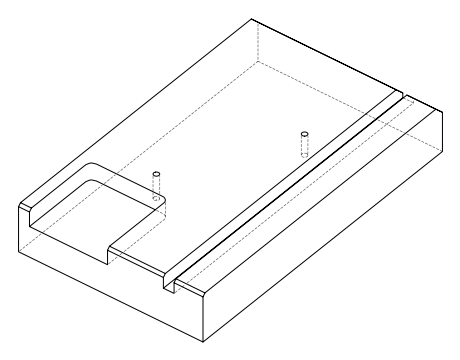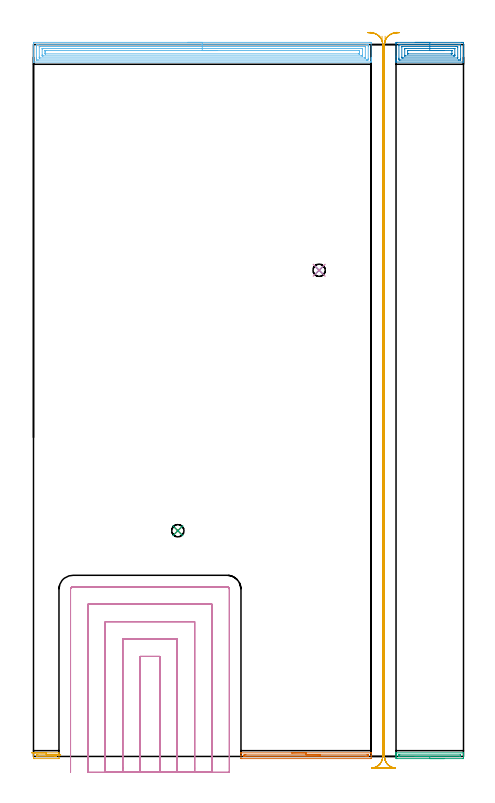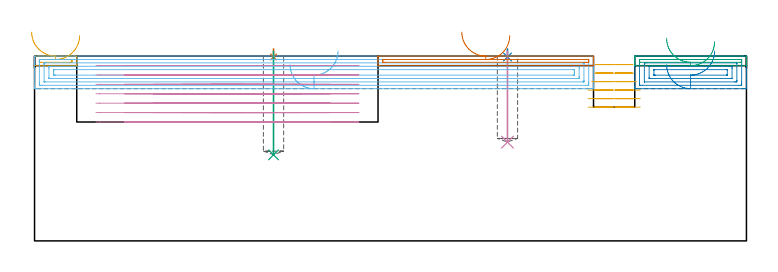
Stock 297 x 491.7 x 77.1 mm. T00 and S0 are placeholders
(PLAN: 11 operations, 3 tool changes, 54 min)
(1 SPOT_DRILL | STEP1POCKET | NXT0321_9005460120000 | 0.03 min | 0 mm3)
(2 SPOT_DRILL_1 | STEP1POCKET_1 | NXT0321_9005460120000 | 0.03 min | 1 mm3)
(3 DRILL_BLIND_HOLE_INTO_CENTER | STEP1POCKET | NXT0301_056 | 0.17 min | 2254 mm3)
(4 DRILL_BLIND_HOLE_INTO_CENTER_1 | STEP1POCKET_1 | NXT0301_056 | 0.15 min | 1956 mm3)
(5 AREA_MILL | FG_CHAMFER_SURFACE | UGT0205_001 | 0.44 min | 163 mm3)
(6 AREA_MILL_1 | FG_CHAMFER_SURFACE_1 | UGT0205_001 | 9.61 min | 22305 mm3)
(7 AREA_MILL_2 | FG_CHAMFER_SURFACE_2 | UGT0205_001 | 1.6 min | 685 mm3)
(8 AREA_MILL_3 | FG_CHAMFER_SURFACE_3 | UGT0205_001 | 2.15 min | 4955 mm3)
(9 AREA_MILL_4 | FG_CHAMFER_SURFACE_4 | UGT0205_001 | 0.91 min | 397 mm3)
(10 MILL_SLOT | SLOT_PARTIAL_RECTANGULAR | UGT0201_008 | Follow Part, ap 4, ae 75% | 26.25 min | 431398 mm3)
(11 MILL_RECTANGULAR_SLOT | SLOT_RECTANGULAR | UGT0201_008 | Follow Part, ap 4, ae 75% | 12.66 min | 178873 mm3)
(TOOL NXT0321_9005460120000 | NC Spot Drill, 142deg, 12mm, Carbide, Uncoated | D12 PA142 FL30 Z2)
(TOOL NXT0301_056 | Carbide Drill 8.5mm [860.1-0850-026A1-MM 2214] | D8.5 PA140 FL47 Z2)
(TOOL UGT0205_001 | Chamfer Mill 20 x 3 x 45 deg. | D20 FL50 Z2)
(TOOL UGT0201_008 | End Mill 16 mm | D16 FL32 Z4)
(OP 1 SPOT_DRILL)
G17 G21 G94 G90
T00 M6
G54
G17 G0 G90 X99.7 Y155.9 S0 M3
G43 Z87.1 H0
G94 G81 G98 Z76.734 F250. R80.1
G80
M5
M2
(OP 2 SPOT_DRILL_1)
G17 G21 G94 G90
T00 M6
G54
G17 G0 G90 X197.3 Y335.8 S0 M3
G43 Z87.1 H0
G94 G81 G98 Z76.734 F250. R80.1
G80
M5
M2
(OP 3 DRILL_BLIND_HOLE_INTO_CENTER)
G17 G21 G94 G90
T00 M6
G54
G17 G0 G90 X99.7 Y155.9 S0 M3
G43 Z87.1 H1
G94 G81 G98 Z35.9 F250. R79.1
G80
M5
M2
(OP 4 DRILL_BLIND_HOLE_INTO_CENTER_1)
G17 G21 G94 G90
T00 M6
G54
G17 G0 G90 X197.3 Y335.8 S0 M3
G43 Z87.1 H1
G94 G81 G98 Z41.2 F250. R79.1
G80
M5
M2
(OP 5 AREA_MILL)
G17 G21 G94 G90
T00 M6
G54
G17 G0 G90 X-1.2 Y2.5 S1061 M3
G43 Z87.1 H0
G94 G1 X-1.162 Z86.228 F250.
X-1.048 Z85.363
X-0.859 Z84.512
X-0.597 Z83.68
X-0.263 Z82.874
X0.14 Z82.1
X0.608 Z81.364
X1.14 Z80.672
X1.729 Z80.029
X2.372 Z79.44
X3.064 Z78.908
X3.8 Z78.44
X4.574 Z78.037
X5.38 Z77.703
X6.212 Z77.441
X7.063 Z77.252
X7.928 Z77.138
X8.8 Z77.1
X17.164
X17.59 Y2.493 Z77.093
X17.6 Y2.238 Z76.838
Y-1.244 Z73.356
X17.59 Y-1.493 Z73.107
X17.47 Y-1.5 Z73.1
X0.436
X0.128 Y-1.496 Z73.104
X0.01 Y-1.493 Z73.107
X0. Y-1.236 Z73.364
Y2.236 Z76.836
X0.01 Y2.493 Z77.093
X0.436 Y2.5 Z77.1
X8.8
Y1.086 Z75.686
X14.809 Y1.085 Z75.685
X15.403 Y1.08 Z75.68
X15.59 Y1.076 Z75.676
X15.597 Y0.694 Z75.294
X15.599 Y0.5 Z75.1
X15.6 Y0.306 Z74.906
X15.596 Y0.111 Z74.711
X15.59 Y-0.018 Z74.582
X15.579 Y-0.08 Z74.52
X15.551 Y-0.082 Z74.518
X15.403 Y-0.084 Z74.516
X15.116 Y-0.086 Z74.514
X14.522
X2.791 Y-0.085 Z74.515
X2.197 Y-0.08 Z74.52
X2.01 Y-0.076 Z74.524
X2.003 Y0.306 Z74.906
X2.001 Y0.5 Z75.1
X2. Y0.694 Z75.294
X2.004 Y0.889 Z75.489
X2.01 Y1.018 Z75.618
X2.02 Y1.079 Z75.679
X2.049 Y1.081 Z75.681
X2.197 Y1.084 Z75.684
X2.484 Y1.086 Z75.686
X3.078
X8.8
X9.672 Z75.724
X10.536 Z75.838
X11.388 Z76.027
X12.22 Z76.289
X13.026 Z76.623
X13.8 Z77.026
X14.536 Z77.494
X15.228 Z78.025
X15.871 Z78.615
X16.46 Z79.258
X16.991 Z79.95
X17.46 Z80.686
X17.863 Z81.46
X18.197 Z82.266
X18.459 Z83.098
X18.648 Z83.949
X18.762 Z84.814
X18.8 Z85.686
G0 Z87.1
M5
M2
(OP 6 AREA_MILL_1)
G17 G21 G94 G90
T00 M6
G54
G17 G0 G90 X106.6 Y493.2 S1061 M3
G43 Z87.1 H0
Z73.5
G94 G1 X106.638 Z72.628 F250.
X106.752 Z71.764
X106.941 Z70.912
X107.203 Z70.08
X107.537 Z69.274
X107.94 Z68.5
X108.408 Z67.764
X108.94 Z67.072
X109.529 Z66.429
X110.172 Z65.84
X110.864 Z65.309
X111.6 Z64.84
X112.374 Z64.437
X113.18 Z64.103
X114.012 Z63.841
X114.864 Z63.652
X115.728 Z63.538
X116.6 Z63.5
X232.025
X232.597 Y493.199 Z63.501
X233.162 Y493.194 Z63.504
X233.193 Y493.192 Z63.506
X233.2 Y492.63 Z64.068
Y482.84 Z73.854
Y482.263 Z74.434
Y481.95 Z74.746
Y481.373 Z75.323
Y481.06 Z75.635
Y480.434 Z76.265
Y480.001 Z76.698
Y479.644 Z77.047
X233.19 Y479.602 Z77.088
X233.043 Y479.6 Z77.1
X0.157
X0.01 Y479.603 Z77.088
X0.007 Y479.642 Z77.049
X0. Y480.001 Z76.698
Y480.434 Z76.265
Y481.06 Z75.635
Y482.263 Z74.434
Y482.84 Z73.854
Y492.028 Z64.669
X0.003 Y492.63 Z64.068
X0.007 Y493.191 Z63.506
X0.038 Y493.194 Z63.504
X0.603 Y493.2 Z63.5
X116.6
Y491.786 Z64.914
X229.92
X230.769 Y491.783 Z64.917
X230.812 Y491.78 Z64.92
X231.19 Y491.74 Z64.96
X231.197 Y491.356 Z65.344
X231.199 Y490.85 Z65.85
X231.2 Y490.463 Z66.237
X231.199 Y481.95 Z74.75
X231.198 Y481.566 Z75.134
X231.19 Y481.06 Z75.64
X230.853 Y481.02 Z75.68
X230.812 Y481.018 Z75.682
X229.966 Y481.014 Z75.686
X229.92
X3.28
X2.431 Y481.017 Z75.683
X2.388 Y481.02 Z75.68
X2.01 Y481.06 Z75.64
X2.003 Y481.444 Z75.256
X2.001 Y481.95 Z74.75
X2. Y482.337 Z74.363
X2.001 Y490.85 Z65.85
X2.002 Y491.234 Z65.466
X2.01 Y491.74 Z64.96
X2.347 Y491.78 Z64.92
X2.388 Y491.782 Z64.918
X3.234 Y491.786 Z64.914
X3.28
X116.6
Y490.371 Z66.329
X228.615
X229.028 Y490.369 Z66.331
X229.164 Y490.366 Z66.334
X229.181 Y490.365 Z66.335
X229.19 Y490.337 Z66.363
X229.195 Y490.246 Z66.454
X229.198 Y490.132 Z66.568
X229.2 Y489.96 Z66.74
Y489.788 Z66.912
X229.199 Y482.669 Z74.031
X229.196 Y482.497 Z74.203
X229.191 Y482.449 Z74.251
X229.187 Y482.434 Z74.266
X229.181 Y482.433 Z74.267
X229.131 Y482.43 Z74.27
X229.028 Y482.429 Z74.271
X228.548 Y482.428 Z74.272
X4.585 Y482.429 Z74.271
X4.172 Y482.431 Z74.269
X4.036 Y482.434 Z74.266
X4.019 Y482.435 Z74.265
X4.01 Y482.463 Z74.237
X4.005 Y482.554 Z74.146
X4.002 Y482.669 Z74.031
X4. Y482.84 Z73.86
Y483.012 Z73.688
Y490.131 Z66.569
X4.004 Y490.303 Z66.397
X4.009 Y490.351 Z66.349
X4.013 Y490.366 Z66.334
X4.019 Y490.367 Z66.333
X4.069 Y490.37 Z66.33
X4.172 Y490.371 Z66.329
X4.652
X116.6
Y488.957 Z67.743
X226.464
X227.146 Y488.952 Z67.748
X227.18 Y488.951 Z67.749
X227.19 Y488.919 Z67.781
X227.194 Y488.82 Z67.88
X227.198 Y488.621 Z68.079
X227.2 Y488.223 Z68.477
Y484.663 Z72.037
X227.199 Y484.197 Z72.503
X227.197 Y483.985 Z72.715
X227.193 Y483.88 Z72.82
X227.19 Y483.856 Z72.844
X227.178 Y483.849 Z72.851
X227.126 Y483.847 Z72.853
X226.351 Y483.843 Z72.857
X226.238
X6.736
X6.054 Y483.848 Z72.852
X6.02 Y483.849 Z72.851
X6.01 Y483.881 Z72.819
X6.006 Y483.98 Z72.72
X6.002 Y484.179 Z72.521
X6. Y484.577 Z72.123
X6.001 Y488.603 Z68.097
X6.003 Y488.815 Z67.885
X6.007 Y488.92 Z67.78
X6.01 Y488.944 Z67.756
X6.022 Y488.95 Z67.75
X6.074 Y488.953 Z67.747
X6.849 Y488.957 Z67.743
X6.962
X116.6
Y487.543 Z69.157
X224.82 Y487.542 Z69.158
X224.989 Y487.54 Z69.16
X225.124 Y487.536 Z69.164
X225.191 Y487.531 Z69.169
X225.193 Y487.5 Z69.2
X225.197 Y487.29 Z69.41
X225.2 Y486.658 Z70.042
Y485.768 Z70.932
X225.199 Y485.51 Z71.19
X225.195 Y485.352 Z71.348
X225.19 Y485.275 Z71.425
X225.184 Y485.264 Z71.436
X225.146 Y485.261 Z71.439
X225.074 Y485.258 Z71.442
X224.82 Y485.257 Z71.443
X224.566
X8.38 Y485.258 Z71.442
X8.211 Y485.26 Z71.44
X8.076 Y485.264 Z71.436
X8.01 Y485.269 Z71.431
X8.007 Y485.3 Z71.4
X8.003 Y485.51 Z71.19
X8. Y486.142 Z70.558
Y487.032 Z69.668
X8.001 Y487.29 Z69.41
X8.005 Y487.448 Z69.252
X8.01 Y487.525 Z69.175
X8.016 Y487.536 Z69.164
X8.054 Y487.539 Z69.161
X8.126 Y487.541 Z69.159
X8.38 Y487.543 Z69.157
X8.634
X116.6
X117.472 Z69.195
X118.336 Z69.309
X119.188 Z69.498
X120.02 Z69.76
X120.826 Z70.094
X121.6 Z70.497
X122.336 Z70.965
X123.028 Z71.496
X123.671 Z72.086
X124.26 Z72.729
X124.792 Z73.421
X125.26 Z74.157
X125.663 Z74.931
X125.997 Z75.737
X126.259 Z76.569
X126.448 Z77.42
X126.562 Z78.285
X126.6 Z79.157
G0 Z87.1
M5
M2
(OP 7 AREA_MILL_2)
G17 G21 G94 G90
T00 M6
G54
G17 G0 G90 X178.25 Y2.5 S1061 M3
G43 Z87.1 H0
G94 G1 X178.288 Z86.228 F250.
X178.402 Z85.364
X178.591 Z84.512
X178.853 Z83.68
X179.187 Z82.874
X179.59 Z82.1
X180.059 Z81.364
X180.59 Z80.672
X181.179 Z80.029
X181.822 Z79.44
X182.514 Z78.908
X183.25 Z78.44
X184.024 Z78.037
X184.83 Z77.703
X185.662 Z77.441
X186.514 Z77.252
X187.378 Z77.138
X188.25 Z77.1
X233.099
X233.19 Y2.497 Z77.089
X233.2 Y2.381 Z76.979
Y0.893 Z75.492
Y0.5 Z75.096
Y0.304 Z74.9
Y-1.432 Z73.166
X233.197 Y-1.492 Z73.106
X232.964 Y-1.5 Z73.1
X143.845
X143.534 Y-1.497 Z73.103
X143.303 Y-1.492 Z73.106
X143.3 Y-1.432 Z73.166
Y0.5 Z75.096
Y0.893 Z75.492
Y2.381 Z76.979
X143.303 Y2.449 Z77.044
X143.31 Y2.497 Z77.089
X143.401 Y2.5 Z77.1
X188.25
Y1.086 Z75.686
X230.28 Y1.085 Z75.685
X230.879 Y1.082 Z75.682
X231.175 Y1.079 Z75.679
X231.19 Y1.073 Z75.673
X231.196 Y1.058 Z75.658
X231.195 Y0.5 Z75.1
X231.191 Y0.196 Z74.796
X231.169 Y-0.079 Z74.521
X230.879 Y-0.082 Z74.518
X230.589 Y-0.084 Z74.516
X229.991 Y-0.086 Z74.514
X229.702
X146.22 Y-0.085 Z74.515
X145.621 Y-0.082 Z74.518
X145.325 Y-0.079 Z74.521
X145.31 Y-0.073 Z74.527
X145.304 Y-0.058 Z74.542
X145.305 Y0.5 Z75.1
X145.309 Y0.805 Z75.405
X145.331 Y1.079 Z75.679
X145.621 Y1.082 Z75.682
X145.911 Y1.085 Z75.685
X146.509 Y1.086 Z75.686
X146.798
X188.25
X189.122 Z75.724
X189.987 Z75.838
X190.838 Z76.027
X191.67 Z76.289
X192.476 Z76.623
X193.25 Z77.026
X193.986 Z77.494
X194.678 Z78.025
X195.321 Z78.615
X195.91 Z79.258
X196.442 Z79.95
X196.91 Z80.686
X197.313 Z81.46
X197.647 Z82.266
X197.909 Z83.098
X198.098 Z83.949
X198.212 Z84.814
X198.25 Z85.686
G0 Z87.1
M5
M2
(OP 8 AREA_MILL_3)
G17 G21 G94 G90
T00 M6
G54
G17 G0 G90 X263.7 Y493.2 S1061 M3
G43 Z87.1 H0
Z73.5
G94 G1 X263.738 Z72.628 F250.
X263.852 Z71.764
X264.041 Z70.912
X264.303 Z70.08
X264.637 Z69.274
X265.04 Z68.5
X265.508 Z67.764
X266.04 Z67.072
X266.629 Z66.429
X267.272 Z65.84
X267.964 Z65.309
X268.7 Z64.84
X269.474 Z64.437
X270.28 Z64.103
X271.112 Z63.841
X271.964 Z63.652
X272.828 Z63.538
X273.7 Z63.5
X295.846
X296.417 Y493.199 Z63.501
X296.981 Y493.193 Z63.504
X296.993 Y493.191 Z63.506
X297. Y492.63 Z64.067
Y483.73 Z72.964
Y483.115 Z73.582
Y482.84 Z73.857
Y481.06 Z75.635
Y480.51 Z76.189
Y479.952 Z76.747
Y479.639 Z77.052
X296.991 Y479.603 Z77.088
X296.862 Y479.6 Z77.1
X250.538
X250.41 Y479.603 Z77.088
X250.407 Y479.637 Z77.055
X250.4 Y479.952 Z76.747
Y480.51 Z76.189
Y481.06 Z75.635
Y483.115 Z73.582
Y483.73 Z72.964
Y492.322 Z64.375
X250.402 Y492.63 Z64.067
X250.407 Y493.191 Z63.506
X250.419 Y493.193 Z63.504
X250.983 Y493.2 Z63.5
X273.7
Y491.786 Z64.914
X293.744
X294.592 Y491.782 Z64.918
X294.635 Y491.779 Z64.921
X294.99 Y491.74 Z64.96
X294.997 Y491.378 Z65.322
X294.999 Y490.85 Z65.85
X295. Y490.485 Z66.215
X294.999 Y481.95 Z74.75
X294.998 Y481.588 Z75.112
X294.99 Y481.06 Z75.64
X294.675 Y481.02 Z75.68
X294.635 Y481.018 Z75.682
X293.79 Y481.014 Z75.686
X293.744
X253.656
X252.808 Y481.018 Z75.682
X252.765 Y481.021 Z75.679
X252.41 Y481.06 Z75.64
X252.403 Y481.422 Z75.278
X252.401 Y481.95 Z74.75
X252.4 Y482.315 Z74.385
X252.401 Y490.85 Z65.85
X252.402 Y491.212 Z65.488
X252.41 Y491.74 Z64.96
X252.725 Y491.78 Z64.92
X252.765 Y491.782 Z64.918
X253.61 Y491.786 Z64.914
X253.656
X273.7
Y490.372 Z66.328
X291.963 Y490.371 Z66.329
X292.443 Y490.37 Z66.33
X292.853 Y490.367 Z66.333
X292.981 Y490.365 Z66.335
X292.993 Y490.106 Z66.594
X292.997 Y489.96 Z66.74
X293. Y489.814 Z66.886
Y482.694 Z74.006
X292.996 Y482.548 Z74.152
X292.99 Y482.451 Z74.249
X292.986 Y482.434 Z74.266
X292.981 Y482.432 Z74.268
X292.956 Y482.43 Z74.27
X292.853 Y482.429 Z74.271
X255.437
X254.957 Y482.43 Z74.27
X254.547 Y482.433 Z74.267
X254.419 Y482.435 Z74.265
X254.407 Y482.694 Z74.006
X254.403 Y482.84 Z73.86
X254.401 Y482.986 Z73.714
X254.4 Y490.106 Z66.594
X254.404 Y490.253 Z66.447
X254.41 Y490.349 Z66.351
X254.414 Y490.366 Z66.334
X254.419 Y490.368 Z66.332
X254.444 Y490.37 Z66.33
X254.547 Y490.371 Z66.329
X273.7 Y490.372 Z66.328
Y488.957 Z67.743
X290.294
X290.968 Y488.953 Z67.747
X290.983 Y488.951 Z67.749
X290.99 Y488.943 Z67.757
X290.995 Y488.899 Z67.801
X290.999 Y488.806 Z67.894
X291. Y484.692 Z72.008
X290.999 Y484.211 Z72.489
X290.998 Y484.006 Z72.694
X290.994 Y483.904 Z72.796
X290.99 Y483.858 Z72.842
X290.953 Y483.849 Z72.851
X290.181 Y483.843 Z72.857
X290.068
X257.106
X256.432 Y483.847 Z72.853
X256.417 Y483.849 Z72.851
X256.41 Y483.857 Z72.843
X256.405 Y483.901 Z72.799
X256.401 Y483.994 Z72.706
Y488.589 Z68.111
X256.402 Y488.794 Z67.906
X256.406 Y488.896 Z67.804
X256.41 Y488.942 Z67.758
X256.447 Y488.951 Z67.749
X257.219 Y488.957 Z67.743
X257.332
X273.7
Y487.543 Z69.157
X288.653
X288.822 Y487.541 Z69.159
X288.956 Y487.538 Z69.162
X288.99 Y487.536 Z69.164
X288.993 Y487.524 Z69.176
X288.996 Y487.49 Z69.21
X288.999 Y487.29 Z69.41
Y485.36 Z71.34
X288.998 Y485.285 Z71.415
X288.995 Y485.267 Z71.433
X288.991 Y485.264 Z71.436
X288.978 Y485.261 Z71.439
X288.906 Y485.259 Z71.441
X288.652 Y485.257 Z71.443
X288.399
X258.747
X258.578 Y485.259 Z71.441
X258.444 Y485.262 Z71.438
X258.41 Y485.264 Z71.436
X258.407 Y485.276 Z71.424
X258.404 Y485.31 Z71.39
X258.401 Y485.51 Z71.19
Y487.44 Z69.26
X258.402 Y487.515 Z69.185
X258.405 Y487.533 Z69.167
X258.409 Y487.536 Z69.164
X258.422 Y487.539 Z69.161
X258.494 Y487.541 Z69.159
X258.748 Y487.543 Z69.157
X259.001
X273.7
X274.572 Z69.195
X275.436 Z69.309
X276.288 Z69.498
X277.12 Z69.76
X277.926 Z70.094
X278.7 Z70.497
X279.436 Z70.965
X280.128 Z71.496
X280.771 Z72.086
X281.36 Z72.729
X281.892 Z73.421
X282.36 Z74.157
X282.763 Z74.931
X283.097 Z75.737
X283.359 Z76.569
X283.548 Z77.42
X283.662 Z78.285
X283.7 Z79.157
G0 Z87.1
M5
M2
(OP 9 AREA_MILL_4)
G17 G21 G94 G90
T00 M6
G54
G17 G0 G90 X283.7 Y-1.5 S1061 M3
G43 Z87.1 H0
Z83.1
G94 G1 X283.662 Z82.228 F250.
X283.548 Z81.364
X283.359 Z80.512
X283.097 Z79.68
X282.763 Z78.874
X282.36 Z78.1
X281.892 Z77.364
X281.36 Z76.672
X280.771 Z76.029
X280.128 Z75.44
X279.436 Z74.908
X278.7 Z74.44
X277.926 Z74.037
X277.12 Z73.703
X276.288 Z73.441
X275.437 Z73.252
X274.572 Z73.138
X273.7 Z73.1
X250.983
X250.715 Y-1.498
X250.41 Y-1.493 Z73.102
X250.4 Y-1.236 Z73.358
Y-0.636 Z73.961
Y-0.368 Z74.229
Y0.232 Z74.828
Y0.5 Z75.096
Y1.037 Z75.636
Y1.556 Z76.155
Y2.236 Z76.835
Y2.337 Z76.936
X250.403 Y2.42 Z77.012
X250.41 Y2.497 Z77.088
X250.538 Y2.5 Z77.1
X296.862
X296.99 Y2.497 Z77.088
X296.997 Y2.42 Z77.012
X297. Y2.337 Z76.936
Y1.7 Z76.299
Y1.037 Z75.636
Y0.5 Z75.096
Y0.232 Z74.828
Y-0.368 Z74.229
Y-0.636 Z73.961
X296.995 Y-1.236 Z73.358
X296.99 Y-1.493 Z73.102
X296.685 Y-1.498 Z73.1
X296.417 Y-1.5
X273.7
Y-0.086 Z74.514
X252.765 Y-0.085 Z74.515
X252.473 Y-0.084 Z74.516
X252.425 Y-0.08 Z74.52
X252.409 Y-0.078 Z74.522
X252.407 Y-0.069 Z74.531
X252.402 Y-0.014 Z74.586
X252.4 Y0.5 Z75.1
X252.401 Y0.855 Z75.455
X252.405 Y0.974 Z75.574
X252.41 Y1.067 Z75.667
X252.416 Y1.08 Z75.68
X252.428 Y1.082 Z75.682
X252.464 Y1.084 Z75.684
X252.765 Y1.085 Z75.685
X253.055 Y1.086 Z75.686
X294.635 Y1.085 Z75.685
X294.927 Y1.084 Z75.684
X294.975 Y1.08 Z75.68
X294.991 Y1.078 Z75.678
X294.993 Y1.069 Z75.669
X294.998 Y1.014 Z75.614
X295. Y0.5 Z75.1
X294.999 Y0.145 Z74.745
X294.995 Y0.026 Z74.626
X294.99 Y-0.067 Z74.533
X294.984 Y-0.08 Z74.52
X294.972 Y-0.082 Z74.518
X294.936 Y-0.084 Z74.516
X294.635 Y-0.085 Z74.515
X294.345 Y-0.086 Z74.514
X273.7
X272.828 Z74.552
X271.964 Z74.666
X271.112 Z74.855
X270.28 Z75.117
X269.474 Z75.451
X268.7 Z75.854
X267.964 Z76.323
X267.272 Z76.854
X266.629 Z77.443
X266.04 Z78.086
X265.508 Z78.778
X265.04 Z79.514
X264.637 Z80.288
X264.303 Z81.094
X264.041 Z81.926
X263.852 Z82.778
X263.738 Z83.643
X263.7 Z84.514
G0 Z87.1
M5
M2
(OP 10 MILL_SLOT)
G17 G21 G94 G90
T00 M6
G54
G17 G0 G90 X87.3 Y-11. S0 M3
G43 Z87.1 H0
Z73.171
G94 G1 Y-8. F250.
Y69.1 F500.
X73.6
Y-8.
Y-11. F250.
X99.3
Y-8.
Y81.1 F500.
X61.6
Y-8.
Y-11. F250.
X111.3
Y-8.
Y93.1 F500.
X49.6
Y-8.
Y-11. F250.
X123.3
Y-8.
Y105.1 F500.
X37.6
Y-8.
Y-11. F250.
X135.3
Y-8.
Y115.5 F500.
G3 X133.7 Y117.1 R1.6
G1 X27.2
G3 X25.6 Y115.5 R1.6
G1 Y-8.
Y-11. F250.
G0 X87.3 Z69.243
G1 Y-8.
Y69.1 F500.
X73.6
Y-8.
Y-11. F250.
X99.3
Y-8.
Y81.1 F500.
X61.6
Y-8.
Y-11. F250.
X111.3
Y-8.
Y93.1 F500.
X49.6
Y-8.
Y-11. F250.
X123.3
Y-8.
Y105.1 F500.
X37.6
Y-8.
Y-11. F250.
X135.3
Y-8.
Y115.5 F500.
G3 X133.7 Y117.1 R1.6
G1 X27.2
G3 X25.6 Y115.5 R1.6
G1 Y-8.
Y-11. F250.
G0 X87.3 Z65.314
G1 Y-8.
Y69.1 F500.
X73.6
Y-8.
Y-11. F250.
X99.3
Y-8.
Y81.1 F500.
X61.6
Y-8.
Y-11. F250.
X111.3
Y-8.
Y93.1 F500.
X49.6
Y-8.
Y-11. F250.
X123.3
Y-8.
Y105.1 F500.
X37.6
Y-8.
Y-11. F250.
X135.3
Y-8.
Y115.5 F500.
G3 X133.7 Y117.1 R1.6
G1 X27.2
G3 X25.6 Y115.5 R1.6
G1 Y-8.
Y-11. F250.
G0 X87.3 Z61.386
G1 Y-8.
Y69.1 F500.
X73.6
Y-8.
Y-11. F250.
X99.3
Y-8.
Y81.1 F500.
X61.6
Y-8.
Y-11. F250.
X111.3
Y-8.
Y93.1 F500.
X49.6
Y-8.
Y-11. F250.
X123.3
Y-8.
Y105.1 F500.
X37.6
Y-8.
Y-11. F250.
X135.3
Y-8.
Y115.5 F500.
G3 X133.7 Y117.1 R1.6
G1 X27.2
G3 X25.6 Y115.5 R1.6
G1 Y-8.
Y-11. F250.
G0 X87.3 Z57.457
G1 Y-8.
Y69.1 F500.
X73.6
Y-8.
Y-11. F250.
X99.3
Y-8.
Y81.1 F500.
X61.6
Y-8.
Y-11. F250.
X111.3
Y-8.
Y93.1 F500.
X49.6
Y-8.
Y-11. F250.
X123.3
Y-8.
Y105.1 F500.
X37.6
Y-8.
Y-11. F250.
X135.3
Y-8.
Y115.5 F500.
G3 X133.7 Y117.1 R1.6
G1 X27.2
G3 X25.6 Y115.5 R1.6
G1 Y-8.
Y-11. F250.
G0 X87.3 Z53.529
G1 Y-8.
Y69.1 F500.
X73.6
Y-8.
Y-11. F250.
X99.3
Y-8.
Y81.1 F500.
X61.6
Y-8.
Y-11. F250.
X111.3
Y-8.
Y93.1 F500.
X49.6
Y-8.
Y-11. F250.
X123.3
Y-8.
Y105.1 F500.
X37.6
Y-8.
Y-11. F250.
X135.3
Y-8.
Y115.5 F500.
G3 X133.7 Y117.1 R1.6
G1 X27.2
G3 X25.6 Y115.5 R1.6
G1 Y-8.
Y-11. F250.
G0 X87.3 Z49.6
G1 Y-8.
Y69.1 F500.
X73.6
Y-8.
Y-11. F250.
X99.3
Y-8.
Y81.1 F500.
X61.6
Y-8.
Y-11. F250.
X111.3
Y-8.
Y93.1 F500.
X49.6
Y-8.
Y-11. F250.
X123.3
Y-8.
Y105.1 F500.
X37.6
Y-8.
Y-11. F250.
X135.3
Y-8.
Y115.5 F500.
G3 X133.7 Y117.1 R1.6
G1 X27.2
G3 X25.6 Y115.5 R1.6
G1 Y-8.
Y-11. F250.
G0 Z87.1
M5
M2
(OP 11 MILL_RECTANGULAR_SLOT)
G17 G21 G94 G90
T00 M6
G54
G17 G0 G90 X240.727 Y497.41 S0 M3
G43 Z87.1 H0
Z73.55
G94 G1 Y494.41 F250.
G2 X241.2 Y491.7 R8. F500.
G1 Y0.
G2 X234.012 Y-7.959 R8.
G1 X234.011 Y-7.989
G3 X234.437 Y-8. R8.
G1 X249.131
G3 X249.578 Y-7.987 R8.
G1 X249.577 Y-7.958
G2 X242.4 Y0. R8.
G1 Y491.7
G2 X242.876 Y494.417 R8.
G1 Y497.417 F250.
G0 Z87.1
X234.535 Y500.139
Z70.
G1 X237.144 Y498.66
G2 X241.2 Y491.7 R8. F500.
G1 Y0.
G2 X233.892 Y-7.97 R8.
G1 Y-8.
X249.708
Y-7.97
G2 X242.4 Y0. R8.
G1 Y491.7
G2 X246.454 Y498.659 R8.
G1 X249.063 Y500.139 F250.
G0 X232.468 Y500.213 Z66.45
G1 X235.357 Y499.404
G2 X241.2 Y491.7 R8. F500.
G1 Y0.
G2 X233.892 Y-7.97 R8.
G1 Y-8.
X249.708
Y-7.97
G2 X242.4 Y0. R8.
G1 Y491.7
G2 X248.205 Y499.393 R8.
G1 X251.09 Y500.216 F250.
G0 X230.904 Y499.93 Z62.9
G1 X233.892 Y499.67
G2 X241.2 Y491.7 R8. F500.
G1 Y0.
G2 X233.892 Y-7.97 R8.
G1 Y-8.
X249.708
Y-7.97
G2 X242.4 Y0. R8.
G1 Y491.7
G2 X249.708 Y499.67 R8.
G1 X252.696 Y499.93 F250.
G0 X230.904 Z59.35
G1 X233.892 Y499.67
G2 X241.2 Y491.7 R8. F500.
G1 Y0.
G2 X233.892 Y-7.97 R8.
G1 Y-8.
X249.708
Y-7.97
G2 X242.4 Y0. R8.
G1 Y491.7
G2 X249.708 Y499.67 R8.
G1 X252.696 Y499.93 F250.
G0 X230.904 Z55.8
G1 X233.892 Y499.67
G2 X241.2 Y491.7 R8. F500.
G1 Y0.
G2 X233.892 Y-7.97 R8.
G1 Y-8.
X249.708
Y-7.97
G2 X242.4 Y0. R8.
G1 Y491.7
G2 X249.708 Y499.67 R8.
G1 X252.696 Y499.93 F250.
G0 Z87.1
M5
M2
